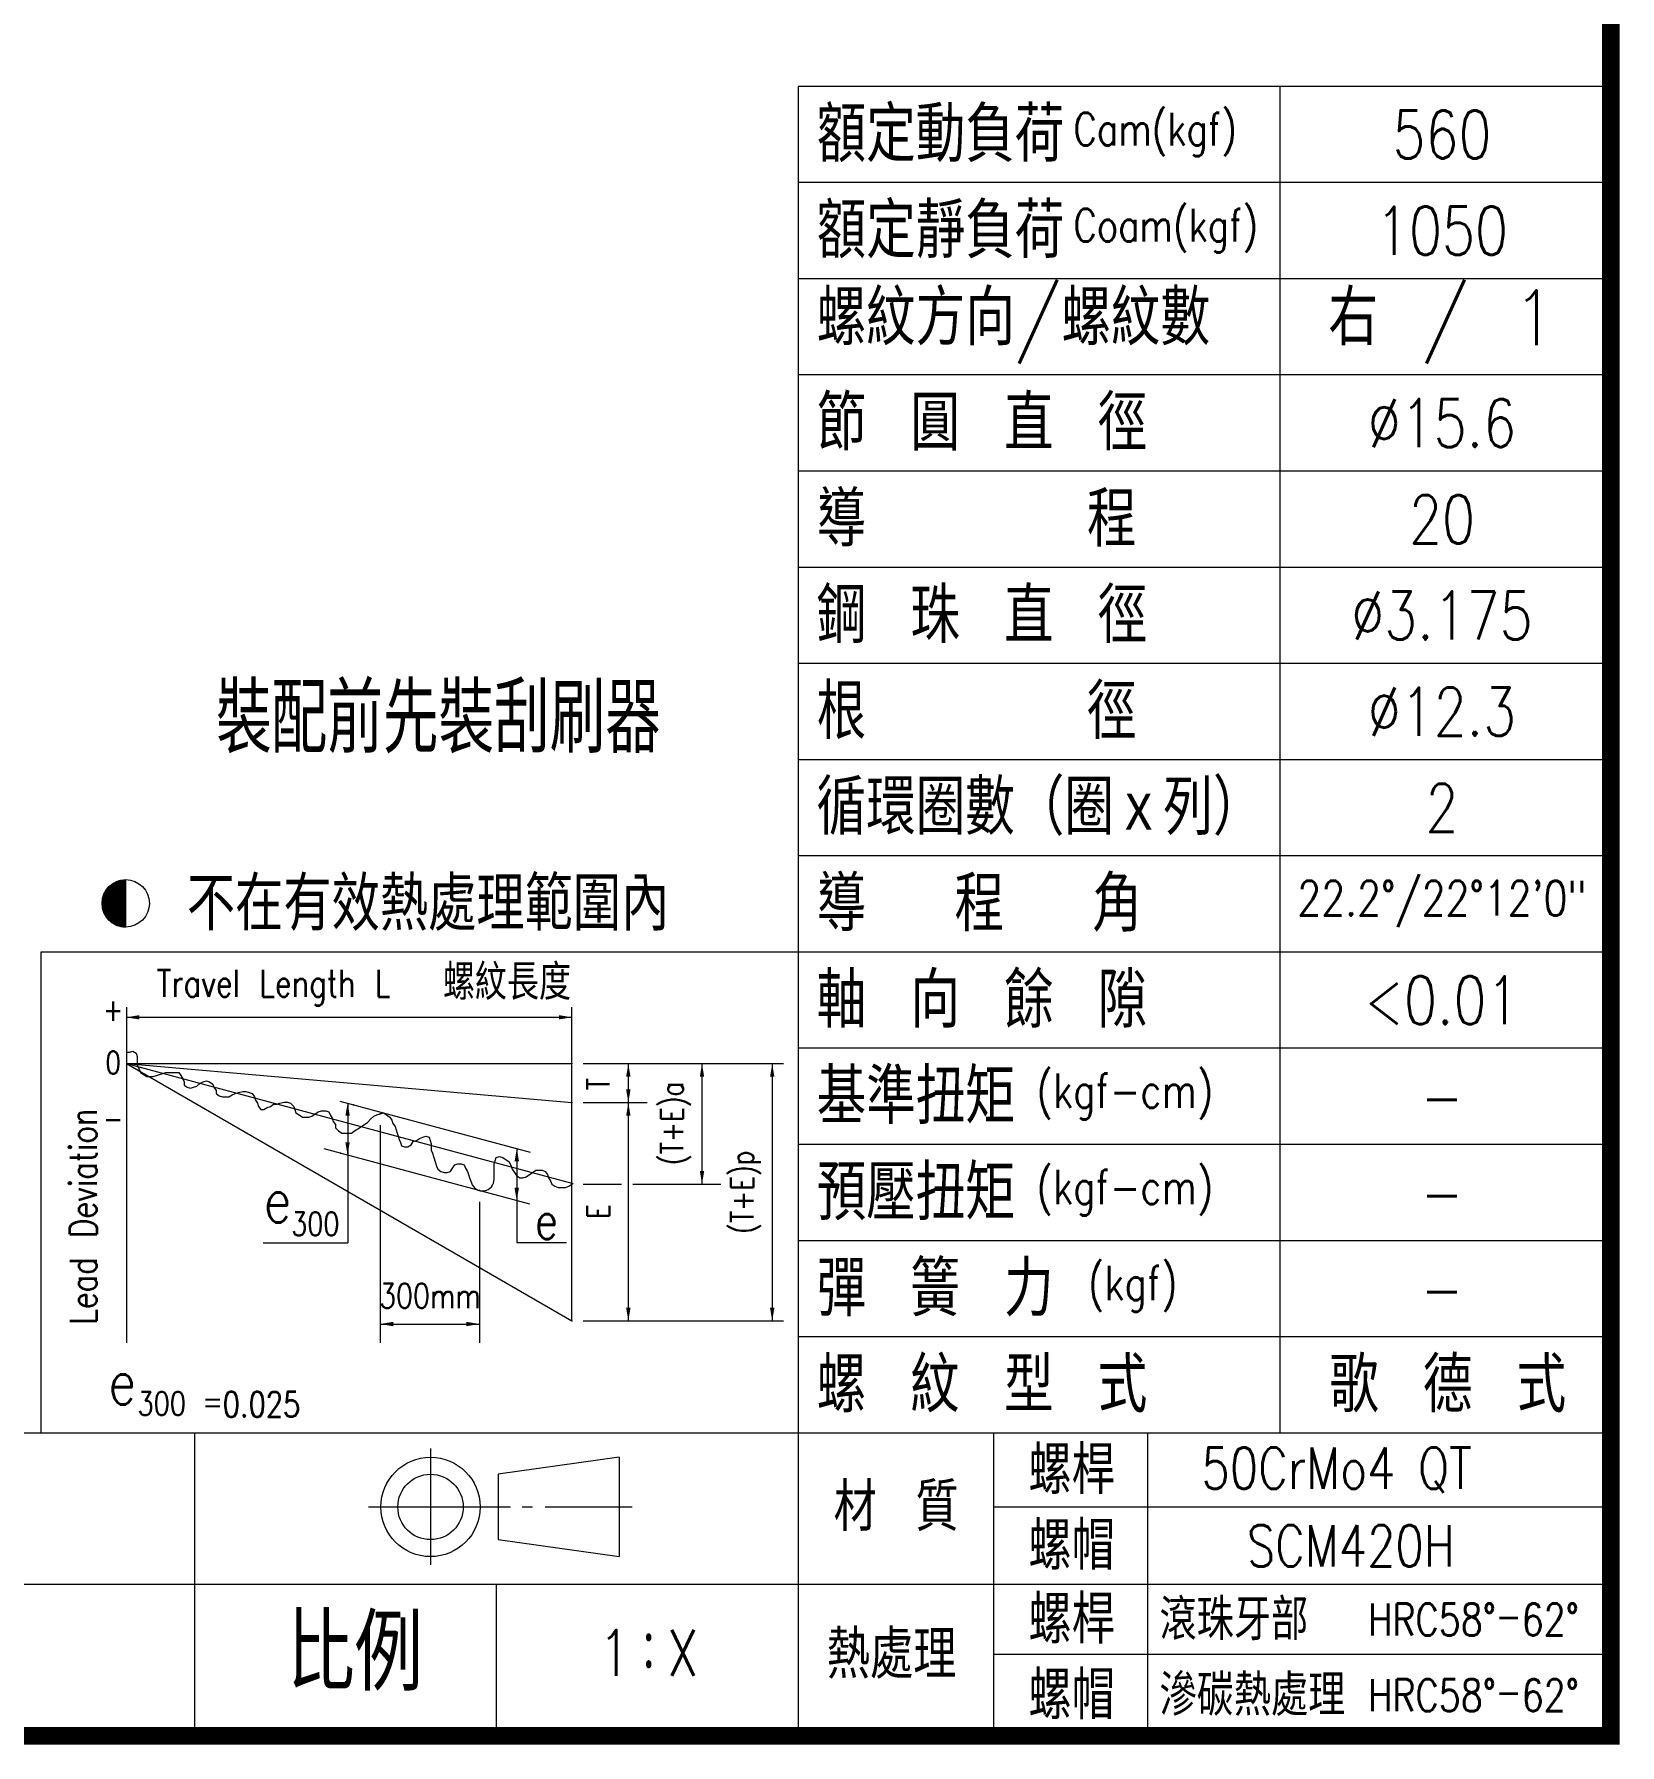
# Model space of a CAD drawing. Header units: millimetres. Extents: x 904 to 1211, y -214 to 3.
# Drawn here: x 1120.3 to 1210.9, y -214.5 to -116.7 of the extents above; entities that cross this region are included whole.
import ezdxf
from ezdxf.enums import TextEntityAlignment as Align

# ---------------------------------------------------------------- set-up
doc = ezdxf.new("R2010")
doc.units = ezdxf.units.MM
doc.layers.get('0').update_dxf_attribs({"linetype": 'CONTINUOUS'})
for name, color, linetype, lineweight in [('str', 7, 'CONTINUOUS', 25), ('txt', 3, 'CONTINUOUS', 9), ('標籤(紅)', 2, 'CONTINUOUS', 30)]:
    doc.layers.add(name, color=color, linetype=linetype, lineweight=lineweight)
doc.styles.add('SIMPLEX', font='simplex.shx', dxfattribs={"width": 0.8, "height": 2.9, "bigfont": 'chineset.shx'})
doc.styles.get("Standard").update_dxf_attribs({"font": 'TXT', "width": 0.9, "height": 4.146649, "bigfont": 'CHINESET'})
doc.styles.add('STANDARD0.8', font='txt.shx', dxfattribs={"width": 0.8, "height": 1.773527, "bigfont": 'chineset.shx'})

# ---------------------------------------------------------------- blocks, each defined once
blk = doc.blocks.new('*X82')
at = {"color": 0}
for p, q in [((508.42, 86.7), (512.19, 86.7)), ((508.43, 86.75), (512.19, 86.75)), ((508.45, 86.8), (512.19, 86.8)), ((508.47, 86.85), (512.19, 86.85)), ((508.49, 86.9), (512.19, 86.9)), ((508.51, 86.95), (512.19, 86.95)), ((508.54, 87), (512.19, 87)), ((508.56, 87.05), (512.19, 87.05)), ((508.58, 87.1), (512.19, 87.1)), ((508.61, 87.15), (512.19, 87.15)), ((508.63, 87.2), (512.19, 87.2)), ((508.66, 87.25), (512.19, 87.25)), ((508.68, 87.3), (512.19, 87.3)), ((508.71, 87.35), (512.19, 87.35)), ((508.74, 87.4), (512.19, 87.4)), ((508.77, 87.45), (512.19, 87.45)), ((508.8, 87.5), (512.19, 87.5)), ((508.83, 87.55), (512.19, 87.55)), ((508.87, 87.6), (512.19, 87.6)), ((508.9, 87.65), (512.19, 87.65)), ((508.94, 87.7), (512.19, 87.7)), ((508.97, 87.75), (512.19, 87.75)), ((509.01, 87.8), (512.19, 87.8)), ((509.05, 87.85), (512.19, 87.85)), ((509.09, 87.9), (512.19, 87.9)), ((509.13, 87.95), (512.19, 87.95)), ((509.18, 88), (512.19, 88)), ((509.22, 88.05), (512.19, 88.05)), ((509.27, 88.1), (512.19, 88.1)), ((509.31, 88.15), (512.19, 88.15)), ((509.36, 88.2), (512.19, 88.2)), ((509.41, 88.25), (512.19, 88.25)), ((509.47, 88.3), (512.19, 88.3)), ((509.52, 88.35), (512.19, 88.35)), ((509.58, 88.4), (512.19, 88.4)), ((509.64, 88.45), (512.19, 88.45)), ((509.7, 88.5), (512.19, 88.5)), ((509.76, 88.55), (512.19, 88.55)), ((509.83, 88.6), (512.19, 88.6)), ((509.9, 88.65), (512.19, 88.65)), ((509.97, 88.7), (512.19, 88.7)), ((510.05, 88.75), (512.19, 88.75)), ((510.13, 88.8), (512.19, 88.8)), ((510.22, 88.85), (512.19, 88.85)), ((510.31, 88.9), (512.19, 88.9)), ((510.41, 88.95), (512.19, 88.95)), ((510.51, 89), (512.19, 89)), ((510.62, 89.05), (512.19, 89.05)), ((510.75, 89.1), (512.19, 89.1)), ((510.89, 89.15), (512.19, 89.15)), ((511.04, 89.2), (512.19, 89.2)), ((511.22, 89.25), (512.19, 89.25)), ((511.45, 89.3), (512.19, 89.3)), ((511.81, 89.35), (512.19, 89.35)), ((508.19, 85.6), (512.19, 85.6)), ((508.19, 85.55), (512.19, 85.55)), ((508.19, 85.5), (512.19, 85.5)), ((508.19, 85.45), (512.19, 85.45)), ((508.19, 85.4), (512.19, 85.4)), ((508.19, 85.35), (512.19, 85.35)), ((508.19, 85.3), (512.19, 85.3)), ((508.19, 85.25), (512.19, 85.25)), ((508.19, 85.2), (512.19, 85.2)), ((508.19, 85.15), (512.19, 85.15)), ((508.2, 85.7), (512.19, 85.7)), ((508.2, 85.65), (512.19, 85.65)), ((508.2, 85.1), (512.19, 85.1)), ((508.2, 85.05), (512.19, 85.05)), ((508.2, 85), (512.19, 85)), ((508.21, 85.8), (512.19, 85.8)), ((508.21, 85.75), (512.19, 85.75)), ((508.21, 84.95), (512.19, 84.95)), ((508.21, 84.9), (512.19, 84.9)), ((508.22, 85.9), (512.19, 85.9)), ((508.22, 85.85), (512.19, 85.85)), ((508.22, 84.85), (512.19, 84.85)), ((508.23, 85.95), (512.19, 85.95)), ((508.23, 84.8), (512.19, 84.8)), ((508.23, 84.75), (512.19, 84.75)), ((508.24, 86), (512.19, 86)), ((508.24, 84.7), (512.19, 84.7)), ((508.25, 86.1), (512.19, 86.1)), ((508.25, 86.05), (512.19, 86.05)), ((508.25, 84.65), (512.19, 84.65)), ((508.26, 86.15), (512.19, 86.15)), ((508.26, 84.6), (512.19, 84.6)), ((508.27, 86.2), (512.19, 86.2)), ((508.27, 84.55), (512.19, 84.55)), ((508.28, 84.5), (512.19, 84.5)), ((508.29, 86.25), (512.19, 86.25)), ((508.29, 84.45), (512.19, 84.45)), ((508.3, 86.3), (512.19, 86.3)), ((508.31, 86.35), (512.19, 86.35)), ((508.31, 84.4), (512.19, 84.4)), ((508.32, 86.4), (512.19, 86.4)), ((508.32, 84.35), (512.19, 84.35)), ((508.33, 84.3), (512.19, 84.3)), ((508.34, 86.45), (512.19, 86.45)), ((508.35, 86.5), (512.19, 86.5)), ((508.35, 84.25), (512.19, 84.25)), ((508.36, 84.2), (512.19, 84.2)), ((508.37, 86.55), (512.19, 86.55)), ((508.38, 86.6), (512.19, 86.6)), ((508.38, 84.15), (512.19, 84.15)), ((508.39, 84.1), (512.19, 84.1)), ((508.4, 86.65), (512.19, 86.65)), ((508.41, 84.05), (512.19, 84.05)), ((508.43, 84), (512.19, 84)), ((508.45, 83.95), (512.19, 83.95)), ((508.47, 83.9), (512.19, 83.9)), ((508.49, 83.85), (512.19, 83.85)), ((508.51, 83.8), (512.19, 83.8)), ((508.53, 83.75), (512.19, 83.75)), ((508.55, 83.7), (512.19, 83.7)), ((508.57, 83.65), (512.19, 83.65)), ((508.6, 83.6), (512.19, 83.6)), ((508.62, 83.55), (512.19, 83.55)), ((508.65, 83.5), (512.19, 83.5)), ((508.68, 83.45), (512.19, 83.45)), ((508.7, 83.4), (512.19, 83.4)), ((508.73, 83.35), (512.19, 83.35)), ((508.76, 83.3), (512.19, 83.3)), ((508.79, 83.25), (512.19, 83.25)), ((508.83, 83.2), (512.19, 83.2)), ((508.86, 83.15), (512.19, 83.15)), ((508.89, 83.1), (512.19, 83.1)), ((508.93, 83.05), (512.19, 83.05)), ((508.96, 83), (512.19, 83)), ((509, 82.95), (512.19, 82.95)), ((509.04, 82.9), (512.19, 82.9)), ((509.08, 82.85), (512.19, 82.85)), ((509.12, 82.8), (512.19, 82.8)), ((509.16, 82.75), (512.19, 82.75)), ((509.21, 82.7), (512.19, 82.7)), ((509.25, 82.65), (512.19, 82.65)), ((509.3, 82.6), (512.19, 82.6)), ((509.35, 82.55), (512.19, 82.55)), ((509.4, 82.5), (512.19, 82.5)), ((509.45, 82.45), (512.19, 82.45)), ((509.5, 82.4), (512.19, 82.4)), ((509.56, 82.35), (512.19, 82.35)), ((509.62, 82.3), (512.19, 82.3)), ((509.68, 82.25), (512.19, 82.25)), ((509.74, 82.2), (512.19, 82.2)), ((509.81, 82.15), (512.19, 82.15)), ((509.88, 82.1), (512.19, 82.1)), ((509.95, 82.05), (512.19, 82.05)), ((510.03, 82), (512.19, 82)), ((510.11, 81.95), (512.19, 81.95)), ((510.19, 81.9), (512.19, 81.9)), ((510.28, 81.85), (512.19, 81.85)), ((510.38, 81.8), (512.19, 81.8)), ((510.48, 81.75), (512.19, 81.75)), ((510.59, 81.7), (512.19, 81.7)), ((510.71, 81.65), (512.19, 81.65)), ((510.84, 81.6), (512.19, 81.6)), ((510.99, 81.55), (512.19, 81.55)), ((511.17, 81.5), (512.19, 81.5)), ((511.38, 81.45), (512.19, 81.45)), ((511.68, 81.4), (512.19, 81.4))]:
    blk.add_line(p, q, dxfattribs=at)
blk = doc.blocks.new('Heat-sign-1')
at = {"color": 3}
blk.add_line((0.289, -0.16), (0.289, 0.25), dxfattribs=at)
blk.add_circle((0.289, 0.045), 0.205, dxfattribs=at)
at = {"color": 3, "xscale": 0.05123695244440038, "yscale": 0.05123695244440038, "zscale": 0.05123695244440038}
blk.add_blockref('*X82', (-25.954, -4.329), dxfattribs=at)
at = {"color": 3, "width": 0.9}
blk.add_text('不在有效熱處理範圍內', height=0.4638, dxfattribs=at).set_placement((0.818, -0.191))
blk = doc.blocks.new('e300-1')
at = {"color": 3}
for p, q in [((0.4071, -0.2626), (0.4071, -1.8633)), ((2.5321, -1.7586), (2.5321, -0.2626)), ((0.4071, -0.4768), (0.4231, -0.4768)), ((0.4231, -0.4768), (0.4383, -0.4718)), ((0.4383, -0.4718), (0.4536, -0.4819)), ((0.4536, -0.4819), (0.4587, -0.4972)), ((0.4071, -0.5317), (2.5321, -1.7586)), ((0.4071, -0.5317), (2.5321, -1.1011)), ((0.4071, -0.5317), (2.5321, -0.7176)), ((0.4071, -0.5317), (2.5321, -0.5317)), ((0.4587, -0.4972), (0.4587, -0.5429)), ((0.4587, -0.5429), (0.4688, -0.5581)), ((0.4688, -0.5581), (0.4739, -0.5733)), ((0.4739, -0.5733), (0.5044, -0.5936)), ((0.5044, -0.5936), (0.5349, -0.5936)), ((0.5349, -0.5936), (0.5501, -0.5886)), ((0.5501, -0.5886), (0.5654, -0.5835)), ((0.5654, -0.5835), (0.5806, -0.5784)), ((0.5806, -0.5784), (0.5959, -0.5733)), ((0.5959, -0.5733), (0.6569, -0.5733)), ((0.6569, -0.5733), (0.667, -0.5886)), ((0.667, -0.5886), (0.6772, -0.6038)), ((0.6772, -0.6038), (0.6823, -0.619)), ((0.6823, -0.619), (0.6823, -0.6343)), ((0.6823, -0.6343), (0.6975, -0.6444)), ((0.6975, -0.6444), (0.7128, -0.6495)), ((0.7128, -0.6495), (0.728, -0.6444)), ((0.728, -0.6444), (0.7433, -0.6393)), ((0.7433, -0.6393), (0.7585, -0.6241)), ((0.7585, -0.6241), (0.7737, -0.619)), ((0.7737, -0.619), (0.789, -0.614)), ((0.789, -0.614), (0.8042, -0.619)), ((0.8042, -0.619), (0.8195, -0.6292)), ((0.8195, -0.6292), (0.8246, -0.6444)), ((0.8246, -0.6444), (0.8347, -0.6597)), ((0.8347, -0.6597), (0.8347, -0.6749)), ((0.8347, -0.6749), (0.85, -0.685)), ((0.85, -0.685), (0.8652, -0.6901)), ((0.8652, -0.6901), (0.8957, -0.6901)), ((0.8957, -0.6901), (0.911, -0.68)), ((0.911, -0.68), (0.9262, -0.6749)), ((0.9262, -0.6749), (0.9414, -0.6698)), ((0.9414, -0.6698), (0.9618, -0.6647)), ((0.9618, -0.6647), (0.977, -0.6647)), ((0.977, -0.6647), (0.9923, -0.6698)), ((0.9923, -0.6698), (1.0075, -0.6749)), ((1.0075, -0.6749), (1.0177, -0.6901)), ((1.0177, -0.6901), (1.0228, -0.7054)), ((1.0228, -0.7054), (1.0329, -0.7206)), ((1.0329, -0.7206), (1.038, -0.7358)), ((1.0939, -0.7358), (1.1091, -0.7257)), ((1.1091, -0.7257), (1.1244, -0.7257)), ((1.1244, -0.7257), (1.1396, -0.7206)), ((1.1396, -0.7206), (1.16, -0.7155)), ((1.16, -0.7155), (1.1752, -0.7155)), ((1.1752, -0.7155), (1.1905, -0.7206)), ((1.1905, -0.7206), (1.2057, -0.7358)), ((1.4251, -0.7107), (2.3322, -0.9537)), ((1.038, -0.7358), (1.0482, -0.7511)), ((1.0482, -0.7511), (1.0634, -0.7511)), ((1.0634, -0.7511), (1.0787, -0.7409)), ((1.0787, -0.7409), (1.0939, -0.7358)), ((1.2057, -0.7358), (1.2108, -0.7511)), ((1.2108, -0.7511), (1.2159, -0.7663)), ((1.2159, -0.7663), (1.2311, -0.7764)), ((1.2311, -0.7764), (1.2464, -0.7866)), ((1.2464, -0.7866), (1.2768, -0.7866)), ((1.2768, -0.7866), (1.2921, -0.7815)), ((1.2921, -0.7815), (1.3226, -0.7612)), ((1.3226, -0.7612), (1.3378, -0.7561)), ((1.3378, -0.7561), (1.3582, -0.7561)), ((1.3582, -0.7561), (1.3734, -0.7612)), ((1.3734, -0.7612), (1.3785, -0.7764)), ((1.3785, -0.7764), (1.3887, -0.7917)), ((1.3887, -0.7917), (1.3937, -0.8069)), ((1.3937, -0.8069), (1.4039, -0.8221)), ((1.5106, -0.8425), (1.5564, -0.812)), ((1.5564, -0.812), (1.5716, -0.7968)), ((1.5716, -0.7968), (1.5868, -0.7815)), ((1.5868, -0.7815), (1.6021, -0.7764)), ((1.6021, -0.7764), (1.6173, -0.7714)), ((1.6173, -0.7714), (1.6326, -0.7663)), ((1.6326, -0.7663), (1.6478, -0.7764)), ((1.6478, -0.7764), (1.6631, -0.7866)), ((1.6631, -0.7866), (1.6732, -0.8018)), ((1.6732, -0.8018), (1.6783, -0.8171)), ((1.4039, -0.8221), (1.4039, -0.8374)), ((1.4039, -0.8374), (1.4191, -0.8526)), ((1.4191, -0.8526), (1.4344, -0.8628)), ((1.4344, -0.8628), (1.4801, -0.8628)), ((1.4801, -0.8628), (1.4954, -0.8526)), ((1.4954, -0.8526), (1.5106, -0.8425)), ((1.6783, -0.8171), (1.6885, -0.8323)), ((1.6885, -0.8323), (1.6986, -0.8628)), ((1.6986, -0.8628), (1.7037, -0.878)), ((1.7037, -0.878), (1.7088, -0.8932)), ((1.7088, -0.8932), (1.7139, -0.9085)), ((1.7901, -0.8983), (1.8054, -0.8882)), ((1.8054, -0.8882), (1.8206, -0.8831)), ((1.8206, -0.8831), (1.8359, -0.878)), ((1.8359, -0.878), (1.8511, -0.8831)), ((1.8511, -0.8831), (1.8562, -0.8983)), ((2.3314, -1.2013), (1.3504, -0.9384)), ((1.7139, -0.9085), (1.719, -0.9237)), ((1.719, -0.9237), (1.7342, -0.9288)), ((1.7342, -0.9288), (1.7495, -0.9288)), ((1.7495, -0.9288), (1.7647, -0.9186)), ((1.7647, -0.9186), (1.7749, -0.9034)), ((1.7749, -0.9034), (1.7901, -0.8983)), ((1.8562, -0.8983), (1.8613, -0.9135)), ((1.8613, -0.9135), (1.8613, -0.944)), ((1.8613, -0.944), (1.8663, -0.9592)), ((1.8663, -0.9592), (1.8714, -0.9745)), ((1.8714, -0.9745), (1.8816, -1.0049)), ((2.1713, -0.9796), (2.1865, -0.9745)), ((2.1865, -0.9745), (2.2017, -0.9796)), ((1.8816, -1.0049), (1.8867, -1.0202)), ((1.8867, -1.0202), (1.8918, -1.0354)), ((1.8918, -1.0354), (1.907, -1.0456)), ((1.907, -1.0456), (1.9222, -1.0506)), ((1.9222, -1.0506), (1.9375, -1.0506)), ((1.9375, -1.0506), (1.9527, -1.0456)), ((1.9527, -1.0456), (1.9629, -1.0303)), ((1.9629, -1.0303), (1.9731, -1.0151)), ((1.9731, -1.0151), (1.9883, -1.01)), ((1.9883, -1.01), (2.0036, -1.01)), ((2.0036, -1.01), (2.0188, -1.0151)), ((2.0188, -1.0151), (2.0239, -1.0303)), ((2.0239, -1.0303), (2.034, -1.0456)), ((2.034, -1.0456), (2.0391, -1.0608)), ((2.1611, -1.01), (2.1662, -0.9948)), ((2.1611, -1.083), (2.1611, -1.01)), ((2.1662, -0.9948), (2.1713, -0.9796)), ((2.2017, -0.9796), (2.2322, -0.9999)), ((2.2322, -0.9999), (2.2424, -1.0202)), ((2.2424, -1.0202), (2.2475, -1.0354)), ((2.2475, -1.0354), (2.2576, -1.0506)), ((2.2576, -1.0506), (2.2678, -1.0659)), ((2.3135, -1.071), (2.344, -1.0506)), ((2.344, -1.0506), (2.3593, -1.0405)), ((2.3593, -1.0405), (2.3898, -1.0405)), ((2.3898, -1.0405), (2.405, -1.0456)), ((2.405, -1.0456), (2.4152, -1.0608)), ((2.0391, -1.0608), (2.0442, -1.076)), ((2.0442, -1.076), (2.0524, -1.1006)), ((2.2678, -1.0659), (2.2831, -1.076)), ((2.2831, -1.076), (2.2983, -1.076)), ((2.2983, -1.076), (2.3135, -1.071)), ((2.4152, -1.0608), (2.4203, -1.076)), ((2.4203, -1.076), (2.4304, -1.0913)), ((2.4304, -1.0913), (2.4355, -1.1065)), ((2.4355, -1.1065), (2.4508, -1.1167)), ((2.4508, -1.1167), (2.466, -1.1217)), ((2.466, -1.1217), (2.5016, -1.1217)), ((2.5016, -1.1217), (2.5168, -1.1167)), ((2.5168, -1.1167), (2.5321, -1.1065)), ((2.5321, -1.1065), (2.5371, -1.1014)), ((1.0592, -1.3863), (1.4631, -1.3863)), ((2.27, -1.3844), (2.5058, -1.3844))]:
    blk.add_line(p, q, dxfattribs=at)
at = {"color": 3, "linetype": 'ByBlock'}
for p, q in [((0.4071, -0.3108), (2.5321, -0.3108)), ((2.5857, -0.5317), (3.5406, -0.5317)), ((2.8009, -0.5317), (2.8009, -0.7176)), ((3.1522, -0.5317), (3.1522, -1.1065)), ((3.4871, -0.5317), (3.4871, -1.7586)), ((1.4631, -0.7209), (1.4631, -1.3863)), ((2.5857, -0.7176), (2.8903, -0.7176)), ((2.8009, -0.7176), (2.8009, -1.7586)), ((1.6173, -0.825), (1.6173, -1.863)), ((2.8009, -0.8427), (2.8009, -0.9679)), ((2.27, -0.9381), (2.27, -1.3844)), ((2.5857, -1.1065), (2.7679, -1.1065)), ((2.822, -1.1065), (3.2416, -1.1065)), ((2.0909, -1.1905), (2.0909, -1.863)), ((1.6173, -1.7736), (2.0909, -1.7736)), ((2.5857, -1.7586), (3.5406, -1.7586))]:
    blk.add_line(p, q, dxfattribs=at)
at = {"color": 3}
blk.add_arc((2.1053, -1.083), 0.0558, 198.44847, 0, dxfattribs=at)
at = {"color": 3, "linetype": 'ByBlock'}
for p in [(2.5321, -0.5317), (2.5321, -0.5317), (2.5321, -0.5317), (1.4903, -0.7282), (2.5321, -0.7176), (2.5321, -0.7176), (2.8009, -0.7176), (2.8009, -0.7176), (1.6173, -0.7714), (1.4283, -0.9593), (1.4631, -0.9593), (2.0909, -1.1369), (2.5321, -1.1065), (3.1522, -1.1065), (2.0909, -1.7736), (2.5321, -1.7586), (2.5321, -1.7586), (2.8009, -1.7586), (3.4871, -1.7586)]:
    blk.add_point(p, dxfattribs=at)
for points in [[(0.4696, -0.3004), (0.4696, -0.3212), (0.4071, -0.3108)], [(2.4695, -0.3004), (2.4695, -0.3212), (2.5321, -0.3108)], [(2.8114, -0.5943), (2.7905, -0.5943), (2.8009, -0.5317)], [(3.1418, -0.5943), (3.1627, -0.5943), (3.1522, -0.5317)], [(3.4767, -0.5943), (3.4975, -0.5943), (3.4871, -0.5317)], [(1.4726, -0.7806), (1.4518, -0.7806), (1.4622, -0.718)], [(2.7905, -0.655), (2.8114, -0.655), (2.8009, -0.7176)], [(2.7905, -0.7802), (2.8114, -0.7802), (2.8009, -0.7176)], [(1.4723, -0.9067), (1.4515, -0.9067), (1.4619, -0.9692)], [(2.2795, -0.9978), (2.2587, -0.9978), (2.2691, -0.9353)], [(3.1418, -1.0439), (3.1627, -1.0439), (3.1522, -1.1065)], [(2.2792, -1.1239), (2.2583, -1.1239), (2.2688, -1.1865)], [(2.7905, -1.696), (2.8114, -1.696), (2.8009, -1.7586)], [(3.4767, -1.696), (3.4975, -1.696), (3.4871, -1.7586)], [(1.6799, -1.7632), (1.6799, -1.7841), (1.6173, -1.7736)], [(2.0283, -1.7632), (2.0283, -1.7841), (2.0909, -1.7736)]]:
    blk.add_solid(points, dxfattribs=at)
at = {"color": 3, "width": 0.9}
blk.add_text('螺紋長度', height=0.16962, dxfattribs=at).set_placement((1.917, -0.2279))
at = {"color": 3, "linetype": 'ByBlock', "width": 0.8}
for s, height, p in [('Travel Length L', 0.128705, (1.1091, -0.1484)), ('300mm', 0.11798, (1.8552, -1.6389))]:
    blk.add_text(s, height=height, dxfattribs=at).set_placement(p, align=Align.MIDDLE_CENTER)
for s, p in [('+', (0.3445, -0.2733)), ('0', (0.3445, -0.5265)), ('-', (0.3445, -0.7937))]:
    blk.add_text(s, height=0.1073, dxfattribs=at).set_placement(p, align=Align.MIDDLE)
for s, height, p in [('T', 0.1073, (2.6579, -0.6297)), ('(T+E)a', 0.10725, (3.0092, -0.8172)), ('(T+E)p', 0.10725, (3.3441, -1.1451)), ('E', 0.1073, (2.6579, -1.2381))]:
    blk.add_text(s, height=height, rotation=90, dxfattribs=at).set_placement(p, align=Align.MIDDLE_CENTER)
blk.add_text('Lead Deviation', height=0.128705, rotation=90, dxfattribs=at).set_placement((0.1991, -1.2609), align=Align.MIDDLE)
at = {"color": 3, "width": 0.8}
for s, height, p in [('e', 0.2145, (1.1942, -1.1827)), ('300', 0.11154, (1.4231, -1.296)), ('e', 0.1788, (2.4655, -1.2794))]:
    blk.add_text(s, height=height, dxfattribs=at).set_placement(p, align=Align.MIDDLE_RIGHT)
blk = doc.blocks.new('The-third-1')
at = {"color": 3}
for p, q in [((0.02, 7.21), (0.02, -7.12)), ((23.29, 6.13), (8.37, 4.04)), ((23.29, 6.13), (23.29, -6.11)), ((8.37, 4.04), (8.37, -4.02)), ((-7.63, 0.01), (9.87, 0.01)), ((11.33, 0.01), (12.58, 0.01)), ((14.16, 0.01), (24.88, 0.01)), ((8.37, -4.02), (23.29, -6.11))]:
    blk.add_line(p, q, dxfattribs=at)
for radius in [6.12, 4.03]:
    blk.add_circle((0.02, 0.01), radius, dxfattribs=at)
blk = doc.blocks.new('e300-sign-1')
at = {"color": 3, "width": 0.8}
for s, height, p in [('e', 0.1943, (0.1103, 0.0405)), ('300', 0.10103, (0.3241, -0.0523))]:
    blk.add_text(s, height=height, dxfattribs=at).set_placement(p, align=Align.MIDDLE_RIGHT)
blk = doc.blocks.new('WiperTxt')
at = {"layer": '標籤(紅)', "color": 2, "style": 'SIMPLEX', "width": 0.8}
blk.add_text('裝配前先裝刮刷器', height=15.93, dxfattribs=at).set_placement((-0.33, -7.22))

msp = doc.modelspace()

# ---------------------------------------------------------------- linework, layer by layer
at = {"layer": 'str', "const_width": 1.018}
msp.add_lwpolyline([(904.2399, -213.976), (1210.4199, -213.976), (1210.4199, 2.537), (904.2399, 2.537)], close=True, dxfattribs=at)
at = {"layer": 'txt'}
for p, q in [((1210.4199, -119.6968), (1163.972, -119.6968)), ((1163.972, -119.6968), (1163.972, -213.976)), ((1191.5127, -196.6696), (1191.5127, -119.6968)), ((1210.4199, -125.1949), (1163.972, -125.1949)), ((1210.4199, -130.6929), (1163.972, -130.6929)), ((1210.4199, -136.191), (1163.972, -136.191)), ((1210.4199, -141.689), (1163.972, -141.689)), ((1210.4199, -147.1871), (1163.972, -147.1871)), ((1210.4199, -152.6851), (1163.972, -152.6851)), ((1210.4199, -158.1832), (1163.972, -158.1832)), ((1210.4199, -163.6813), (1163.972, -163.6813)), ((1210.4199, -169.1793), (1120.6941, -169.1793)), ((1120.6941, -169.1793), (1120.6941, -196.6696)), ((1210.4199, -174.6774), (1163.972, -174.6774)), ((1210.4199, -180.1754), (1163.972, -180.1754)), ((1210.4199, -185.6735), (1163.972, -185.6735)), ((1210.4199, -191.1715), (1163.972, -191.1715)), ((1210.4199, -196.6696), (1020.2704, -196.6696)), ((1129.4856, -213.976), (1129.4856, -196.6696)), ((1175.1505, -213.976), (1175.1505, -196.6696)), ((1183.9513, -213.976), (1183.9513, -196.6696)), ((1210.4199, -200.8974), (1175.1506, -200.8974)), ((1210.4199, -205.3228), (1084.8705, -205.3228)), ((1146.7288, -213.976), (1146.7288, -205.3228)), ((1210.4199, -209.3307), (1175.1506, -209.3307))]:
    msp.add_line(p, q, dxfattribs=at)

# ---------------------------------------------------------------- block references
for name, p, xscale, yscale, zscale in [('WiperTxt', (1130.7838, -155.9953), 0.2493886217171367, 0.2493886217171367, 0.2493886217171367), ('Heat-sign-1', (1123.6286, -166.6876), 6.605798155600675, 6.605798155600675, 6.605798155600675), ('e300-1', (1120.6941, -169.1793), 11.98508864943285, 11.98508864943285, 11.98508864943285), ('e300-sign-1', (1124.6629, -194.2821), 13.31673250460181, 13.31673250460181, 13.31673250460181), ('The-third-1', (1142.9491, -200.8951), 0.4637135182003753, 0.4637135182003753, 0.4637135182003753)]:
    msp.add_blockref(name, p, dxfattribs=dict(at, xscale=xscale, yscale=yscale, zscale=zscale))

# ---------------------------------------------------------------- texts
at = {"insert": (1200.7655, -171.9283), "char_height": 2.75029, "width": 18.906615, "attachment_point": 5, "style": 'SIMPLEX'}
msp.add_mtext('<0.01', dxfattribs=at)
at = {"layer": 'str', "char_height": 1.8668, "attachment_point": 4, "style": 'SIMPLEX'}
for s, insert, width in [('Cam(kgf)', (1179.7029, -122.4458), 12.844863), ('Coam(kgf)', (1179.7029, -127.9439), 13.521202)]:
    msp.add_mtext(s, dxfattribs=dict(at, insert=insert, width=width))
at = {"layer": 'txt'}
for s, insert, char_height, width, attachment_point in [('額定動負荷', (1165.028, -122.4458), 3.1457, 16.094095, 4), ('額定靜負荷', (1165.028, -127.9439), 3.1457, 16.094095, 4), ('螺紋方向/螺紋數', (1165.028, -133.442), 3.1457, 25.165479, 4), ('右 / 1', (1200.7655, -133.442), 3.14762, 18.906615, 5), ('節 圓 直 徑', (1165.028, -138.94), 3.1457, 25.165479, 4), ('導     程', (1165.028, -144.4381), 3.1457, 25.165479, 4), ('鋼 珠 直 徑', (1165.028, -149.9361), 3.1457, 25.165479, 4), ('根     徑', (1165.028, -155.4342), 3.1457, 25.165479, 4), ('循環圈數（圈ｘ列）', (1165.028, -160.9322), 3.1457, 28.121047, 4), ('導  程  角', (1165.028, -166.4303), 3.1457, 25.165479, 4), ('軸 向 餘 隙', (1165.028, -171.9283), 3.1457, 25.165479, 4), ('基準扭矩', (1165.028, -177.4264), 3.1457, 13.631317, 4), ('預壓扭矩', (1165.028, -182.9244), 3.1457, 13.631317, 4), ('彈 簧 力', (1165.028, -188.4225), 3.1457, 14.879123, 4), ('螺 紋 型 式', (1165.028, -193.9206), 3.1457, 22.318636, 4), ('歌 德 式', (1194.3244, -193.9206), 3.14564, 14.679864, 4), ('螺桿', (1177.1294, -198.7835), 2.74642, 6.438169, 4), ('材 質', (1165.9978, -200.8951), 2.74642, 8.938988, 4), ('螺帽', (1177.1294, -203.1101), 2.74642, 6.438169, 4), ('螺桿', (1177.1294, -207.3267), 2.74642, 6.438169, 4), ('滾珠牙部', (1184.6252, -207.3267), 2.35927, 11.371651, 4), ('比例', (1134.7389, -209.2312), 4.32089, 11.990302, 4), ('熱處理', (1165.6032, -209.3308), 2.74642, 8.938988, 4), ('螺帽', (1177.1294, -211.6533), 2.74642, 6.438169, 4), ('滲碳熱處理', (1184.6252, -211.6533), 2.35927, 13.044107, 4)]:
    msp.add_mtext(s, dxfattribs=dict(at, insert=insert, char_height=char_height, width=width, attachment_point=attachment_point))
for s, insert, char_height, width, attachment_point, style in [('560', (1200.7655, -122.4458), 2.75029, 18.906615, 5, 'SIMPLEX'), ('1050', (1200.7655, -127.9439), 2.75029, 18.906615, 5, 'SIMPLEX'), ('%%c15.6', (1200.7655, -138.94), 2.75029, 18.906615, 5, 'SIMPLEX'), ('20', (1200.7655, -144.4381), 2.75029, 18.906615, 5, 'SIMPLEX'), ('%%c3.175', (1200.7655, -149.9361), 2.75029, 18.906615, 5, 'SIMPLEX'), ('%%c12.3', (1200.7655, -155.4342), 2.75029, 18.906615, 5, 'SIMPLEX'), ('2', (1200.7655, -160.9322), 2.7503, 18.906615, 5, 'SIMPLEX'), ('22.2%%D/22%%D12\'0"', (1200.7655, -166.4303), 1.992274, 18.906615, 5, 'SIMPLEX'), ('(kgf-cm)', (1177.5946, -177.4264), 1.9671, 15.728427, 4, 'SIMPLEX'), ('-', (1200.7655, -177.4264), 2.7503, 18.906615, 5, 'SIMPLEX'), ('(kgf-cm)', (1177.5946, -182.9244), 1.9671, 15.728427, 4, 'SIMPLEX'), ('-', (1200.7655, -182.9244), 2.7503, 18.906615, 5, 'SIMPLEX'), ('(kgf)', (1180.5358, -188.4225), 1.9671, 9.79776, 4, 'SIMPLEX'), ('-', (1200.7655, -188.4225), 2.7503, 18.906615, 5, 'SIMPLEX'), ('＝0.025', (1129.9323, -195.0267), 1.43656, 7.208861, 4, 'STANDARD0.8'), ('50CrMo4 QT', (1187.0212, -198.7835), 2.35927, 22.260964, 4, 'SIMPLEX'), ('SCM420H', (1189.6111, -203.1101), 2.35927, 17.12826, 4, 'SIMPLEX'), ('HRC58%%d－62%%d', (1196.5526, -207.3267), 1.834989, 14.349567, 4, 'SIMPLEX'), ('1：X', (1152.5798, -209.2312), 2.62141, 11.009897, 4, 'SIMPLEX'), ('HRC58%%d－62%%d', (1196.5526, -211.6533), 1.834989, 14.349567, 4, 'SIMPLEX')]:
    msp.add_mtext(s, dxfattribs=dict(at, insert=insert, char_height=char_height, width=width, attachment_point=attachment_point, style=style))

doc.saveas('drawing.dxf')
